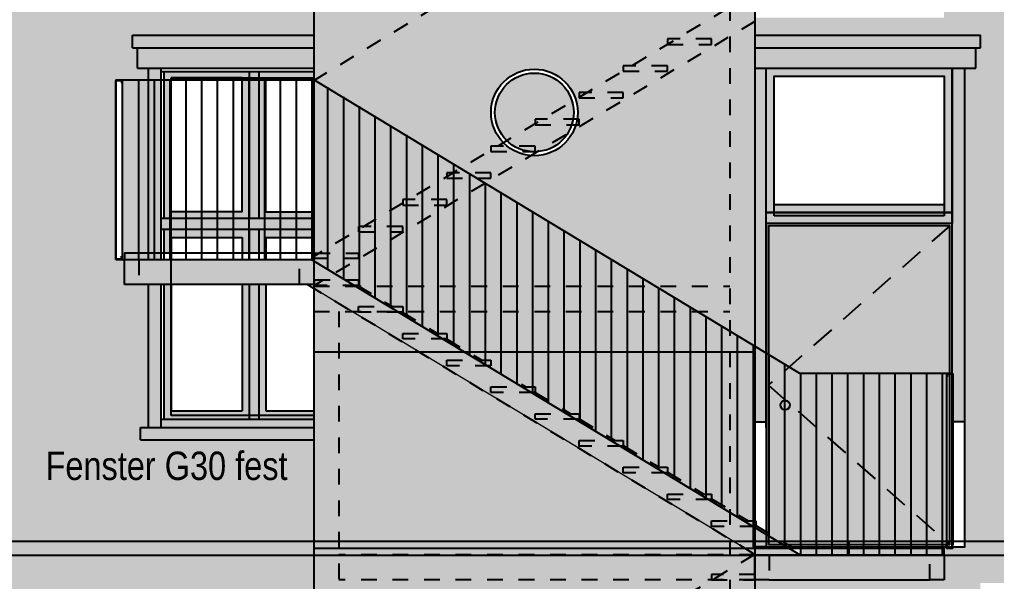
# Model space of a CAD drawing. Header units: metres. Extents: x -6 to 116, y 234 to 267.
# Drawn here: x 86.12 to 92.32, y 243.78 to 247.34 of the extents above; entities that cross this region are included whole.
import ezdxf
from ezdxf.enums import TextEntityAlignment as Align

# ---------------------------------------------------------------- set-up
doc = ezdxf.new("R2010")
doc.units = ezdxf.units.M
doc.header["$LTSCALE"] = 0.01
doc.header["$XCLIPFRAME"] = 2
for name, pattern in [('AUSGEZOGEN', [0]), ('G1', [0.18, 0.12, -0.06]), ('STRICHLINIE', [0.75, 0.5, -0.25])]:
    doc.linetypes.add(name, pattern=pattern)
for name, color, linetype in [('A_ANSICHT', 1, 'Continuous'), ('A_ansicht_geländer_1', 2, 'Continuous'), ('A_ansicht_verdeckt', 8, 'STRICHLINIE'), ('A_Fensterrahmen', 1, 'Continuous'), ('A_Gitterrost', 3, 'Continuous'), ('A_Glasbild', 7, 'Continuous'), ('A_Schraff_Fassade_OG', 41, 'Continuous'), ('A_Schraff_Fensterrahmen', 255, 'Continuous'), ('A_Schraff_Gewaende', 23, 'Continuous'), ('A_Schraff_Paneel', 14, 'Continuous'), ('A_schraff_scheibe', 253, 'Continuous'), ('A_Schraff_Sims', 17, 'Continuous'), ('A_Stahl', 5, 'Continuous'), ('A_TEXT', 1, 'Continuous'), ('ANSICHT', 1, 'Continuous'), ('FASSADE', 7, 'AUSGEZOGEN'), ('FASSADE_STRUKTUR', 2, 'AUSGEZOGEN')]:
    doc.layers.add(name, color=color, linetype=linetype)
doc.styles.add('arial-n', font='ARIALN.TTF')
picture_1 = doc.add_image_def('image1.jpg', size_in_pixel=(60, 84))

msp = doc.modelspace()

# ---------------------------------------------------------------- hatches: boundary and pattern name
at = {"layer": 'A_Schraff_Fassade_OG'}
h = msp.add_hatch(color=256, dxfattribs=at)
h.paths.add_polyline_path([(78.0402, 254.2507), (77.9702, 254.2507), (77.9702, 254.3807), (77.9402, 254.3807), (77.9402, 254.4607), (79.4802, 254.4607), (79.4802, 254.3807), (79.4502, 254.3807), (79.4502, 254.2507), (79.3802, 254.2507), (79.3802, 253.6588), (80.2514, 253.6588), (80.2514, 254.5622), (73.462, 254.5622), (73.462, 253.6588), (74.3413, 253.6588), (74.3413, 254.2507), (74.2713, 254.2507), (74.2713, 254.3807), (74.2413, 254.3807), (74.2413, 254.4607), (75.7813, 254.4607), (75.7813, 254.3807), (75.7513, 254.3807), (75.7513, 254.2507), (75.6813, 254.2507), (75.6813, 253.6588), (76.2212, 253.6588), (76.2212, 254.2507), (76.1512, 254.2507), (76.1512, 254.3807), (76.1212, 254.3807), (76.1212, 254.4607), (77.6612, 254.4607), (77.6612, 254.3807), (77.6312, 254.3807), (77.6312, 254.2507), (77.5612, 254.2507), (77.5612, 253.6588), (78.0402, 253.6588)])
h.paths.add_polyline_path([(80.2514, 253.6588), (79.3802, 253.6588), (79.3802, 251.9707), (79.4302, 251.9707), (79.4302, 251.8907), (77.9902, 251.8907), (77.9902, 251.9707), (78.0402, 251.9707), (78.0402, 253.6588), (77.5612, 253.6588), (77.5612, 251.9707), (77.6112, 251.9707), (77.6112, 251.8907), (76.1712, 251.8907), (76.1712, 251.9707), (76.2212, 251.9707), (76.2212, 253.6588), (75.6813, 253.6588), (75.6813, 251.9707), (75.7313, 251.9707), (75.7313, 251.8907), (74.2913, 251.8907), (74.2913, 251.9707), (74.3413, 251.9707), (74.3413, 253.6588), (73.462, 253.6588), (73.462, 249.706), (74.3413, 249.706), (74.3413, 250.6647), (74.2713, 250.6647), (74.2713, 250.7947), (74.2413, 250.7947), (74.2413, 250.8747), (75.7813, 250.8747), (75.7813, 250.7947), (75.7513, 250.7947), (75.7513, 250.6647), (75.6813, 250.6647), (75.6813, 249.706), (76.2212, 249.706), (76.2212, 250.6647), (76.1512, 250.6647), (76.1512, 250.7947), (76.1212, 250.7947), (76.1212, 250.8747), (77.6612, 250.8747), (77.6612, 250.7947), (77.6312, 250.7947), (77.6312, 250.6647), (77.5612, 250.6647), (77.5612, 249.706), (78.0402, 249.706), (78.0402, 250.6647), (77.9702, 250.6647), (77.9702, 250.7947), (77.9402, 250.7947), (77.9402, 250.8747), (79.4802, 250.8747), (79.4802, 250.7947), (79.4502, 250.7947), (79.4502, 250.6647), (79.3802, 250.6647), (79.3802, 249.706), (80.2514, 249.706)])
h.paths.add_polyline_path([(80.2514, 249.706), (79.3802, 249.706), (79.3802, 248.3847), (79.4302, 248.3847), (79.4302, 248.3047), (77.9902, 248.3047), (77.9902, 248.3847), (78.0402, 248.3847), (78.0402, 249.706), (77.5612, 249.706), (77.5612, 248.3847), (77.6112, 248.3847), (77.6112, 248.3047), (76.1712, 248.3047), (76.1712, 248.3847), (76.2212, 248.3847), (76.2212, 249.706), (75.6813, 249.706), (75.6813, 248.3847), (75.7313, 248.3847), (75.7313, 248.3047), (74.2913, 248.3047), (74.2913, 248.3847), (74.3413, 248.3847), (74.3413, 249.706), (73.462, 249.706), (73.462, 245.7246), (74.3413, 245.7246), (74.3413, 247.0348), (74.2713, 247.0348), (74.2713, 247.1648), (74.2413, 247.1648), (74.2413, 247.2448), (75.7813, 247.2448), (75.7813, 247.1648), (75.7513, 247.1648), (75.7513, 247.0348), (75.6813, 247.0348), (75.6813, 245.7246), (76.2212, 245.7246), (76.2212, 247.0348), (76.1512, 247.0348), (76.1512, 247.1648), (76.1212, 247.1648), (76.1212, 247.2448), (77.6612, 247.2448), (77.6612, 247.1648), (77.6312, 247.1648), (77.6312, 247.0348), (77.5612, 247.0348), (77.5612, 245.7246), (78.0402, 245.7246), (78.0402, 247.0348), (77.9702, 247.0348), (77.9702, 247.1648), (77.9402, 247.1648), (77.9402, 247.2448), (79.4802, 247.2448), (79.4802, 247.1648), (79.4502, 247.1648), (79.4502, 247.0348), (79.3802, 247.0348), (79.3802, 245.7246), (80.2514, 245.7246)])
h.paths.add_polyline_path([(80.2514, 245.7246), (79.3802, 245.7246), (79.3802, 244.7548), (79.4302, 244.7548), (79.4302, 244.6748), (77.9902, 244.6748), (77.9902, 244.7548), (78.0402, 244.7548), (78.0402, 245.7246), (77.5612, 245.7246), (77.5612, 244.7548), (77.6112, 244.7548), (77.6112, 244.6748), (76.1712, 244.6748), (76.1712, 244.7548), (76.2212, 244.7548), (76.2212, 245.7246), (75.6813, 245.7246), (75.6813, 244.7548), (75.7313, 244.7548), (75.7313, 244.6748), (74.2913, 244.6748), (74.2913, 244.7548), (74.3413, 244.7548), (74.3413, 245.7246), (73.462, 245.7246), (73.462, 244.0317), (80.2514, 244.0317)])
h.paths.add_polyline_path([(73.462, 245.7246), (72.5025, 245.7246), (72.5025, 244.0317), (73.462, 244.0317)])
h.paths.add_polyline_path([(73.462, 249.706), (72.5025, 249.706), (72.5025, 245.7246), (73.462, 245.7246)])
h.paths.add_polyline_path([(73.462, 253.6588), (72.5025, 253.6588), (72.5025, 249.706), (73.462, 249.706)])
h.paths.add_polyline_path([(73.462, 254.5622), (72.5025, 254.5622), (72.5025, 253.6588), (73.462, 253.6588)])
h.paths.add_polyline_path([(81.1986, 254.5622), (80.2514, 254.5622), (80.2514, 253.6588), (81.1986, 253.6588)])
h.paths.add_polyline_path([(81.1986, 253.6588), (80.2514, 253.6588), (80.2514, 249.706), (81.1986, 249.706)])
h.paths.add_polyline_path([(81.1986, 249.706), (80.2514, 249.706), (80.2514, 245.7246), (81.1986, 245.7246)])
h.paths.add_polyline_path([(81.1986, 245.7246), (80.2514, 245.7246), (80.2514, 244.0317), (81.1986, 244.0317)])
h.paths.add_polyline_path([(83.1909, 245.7246), (81.1986, 245.7246), (81.1986, 244.0317), (87.9897, 244.0317), (87.9897, 244.6748), (86.8907, 244.6748), (86.8907, 244.7548), (86.9407, 244.7548), (86.9407, 245.6612), (86.8797, 245.6612), (86.7897, 245.6612), (86.7897, 245.7246), (84.5309, 245.7246), (84.5309, 244.7548), (84.5809, 244.7548), (84.5809, 244.6748), (83.1409, 244.6748), (83.1409, 244.7548), (83.1909, 244.7548)])
h.paths.add_polyline_path([(87.9897, 247.5562), (87.9897, 248.3047), (86.8907, 248.3047), (86.8907, 248.3847), (86.9407, 248.3847), (86.9407, 249.2312), (86.8797, 249.2312), (86.7897, 249.2312), (86.7897, 249.3912), (86.7747, 249.3912), (86.7347, 249.3912), (86.7347, 249.706), (84.5309, 249.706), (84.5309, 248.3847), (84.5809, 248.3847), (84.5809, 248.3047), (83.1409, 248.3047), (83.1409, 248.3847), (83.1909, 248.3847), (83.1909, 249.706), (81.1986, 249.706), (81.1986, 245.7246), (83.1909, 245.7246), (83.1909, 247.0348), (83.1209, 247.0348), (83.1209, 247.1648), (83.0909, 247.1648), (83.0909, 247.2448), (84.6309, 247.2448), (84.6309, 247.1648), (84.6009, 247.1648), (84.6009, 247.0348), (84.5309, 247.0348), (84.5309, 245.7246), (86.7897, 245.7246), (86.7897, 245.8212), (86.7747, 245.8212), (86.7347, 245.8212), (86.7347, 246.9572), (86.7347, 246.9612), (86.7747, 246.9612), (86.9407, 246.9612), (86.9407, 247.0348), (86.8707, 247.0348), (86.8707, 247.1648), (86.8407, 247.1648), (86.8407, 247.2448), (87.9897, 247.2448)])
h.paths.add_polyline_path([(87.9897, 251.8907), (86.8907, 251.8907), (86.8907, 251.9707), (86.9407, 251.9707), (86.9407, 253.6588), (84.5309, 253.6588), (84.5309, 251.9707), (84.5809, 251.9707), (84.5809, 251.8907), (83.1409, 251.8907), (83.1409, 251.9707), (83.1909, 251.9707), (83.1909, 253.6588), (81.1986, 253.6588), (81.1986, 249.706), (83.1909, 249.706), (83.1909, 250.6647), (83.1209, 250.6647), (83.1209, 250.7947), (83.0909, 250.7947), (83.0909, 250.8747), (84.6309, 250.8747), (84.6309, 250.7947), (84.6009, 250.7947), (84.6009, 250.6647), (84.5309, 250.6647), (84.5309, 249.706), (86.7347, 249.706), (86.7347, 250.5272), (86.7347, 250.5312), (86.7747, 250.5312), (86.9407, 250.5312), (86.9407, 250.6647), (86.8707, 250.6647), (86.8707, 250.7947), (86.8407, 250.7947), (86.8407, 250.8747), (87.9897, 250.8747), (87.9897, 251.2962)])
h.paths.add_polyline_path([(83.1909, 254.2507), (83.1209, 254.2507), (83.1209, 254.3807), (83.0909, 254.3807), (83.0909, 254.4607), (84.6309, 254.4607), (84.6309, 254.3807), (84.6009, 254.3807), (84.6009, 254.2507), (84.5309, 254.2507), (84.5309, 253.6588), (86.9407, 253.6588), (86.9407, 254.2507), (86.8707, 254.2507), (86.8707, 254.3807), (86.8407, 254.3807), (86.8407, 254.4607), (88.3807, 254.4607), (88.3807, 254.3807), (88.3507, 254.3807), (88.3507, 254.2507), (88.2807, 254.2507), (88.2807, 253.6588), (89.5241, 253.6588), (89.5241, 254.5622), (81.1986, 254.5622), (81.1986, 253.6588), (83.1909, 253.6588)])
h.paths.add_polyline_path([(89.5241, 253.6588), (88.2807, 253.6588), (88.2807, 252.3962), (89.5241, 252.3962)])
h = msp.add_hatch(color=256, dxfattribs=at)
h.paths.add_polyline_path([(101.1935, 253.6458), (95.8845, 253.6458), (95.8845, 251.9707), (95.9345, 251.9707), (95.9345, 251.8907), (94.4945, 251.8907), (94.4945, 251.9707), (94.5445, 251.9707), (94.5445, 253.6458), (92.1204, 253.6458), (92.1204, 251.9707), (92.1204, 251.1762), (92.0404, 251.1762), (91.9899, 251.1762), (91.9899, 251.0962), (91.8999, 251.0962), (90.8797, 251.0962), (90.7897, 251.0962), (90.7897, 250.8747), (92.2204, 250.8747), (92.2204, 250.7947), (92.1904, 250.7947), (92.1904, 250.6647), (92.1204, 250.6647), (92.1204, 249.2319), (94.5445, 249.2319), (94.5445, 250.6647), (94.4745, 250.6647), (94.4745, 250.7947), (94.4445, 250.7947), (94.4445, 250.8747), (95.9845, 250.8747), (95.9845, 250.7947), (95.9545, 250.7947), (95.9545, 250.6647), (95.8845, 250.6647), (95.8845, 249.2319), (101.1935, 249.2319)])
h.paths.add_polyline_path([(94.5445, 247.0347), (94.4745, 247.0347), (94.4745, 247.1647), (94.4445, 247.1647), (94.4445, 247.2447), (95.9845, 247.2447), (95.9845, 247.1647), (95.9545, 247.1647), (95.9545, 247.0347), (95.8845, 247.0347), (95.8845, 245.7799), (101.1935, 245.7799), (101.1935, 249.2319), (95.8845, 249.2319), (95.8845, 248.3847), (95.9345, 248.3847), (95.9345, 248.3047), (94.4945, 248.3047), (94.4945, 248.3847), (94.5445, 248.3847), (94.5445, 249.2319), (92.1204, 249.2319), (92.1204, 248.3507), (92.1204, 247.5562), (92.0449, 247.5562), (92.0449, 247.5162), (92.0049, 247.5162), (91.9899, 247.5162), (91.9899, 247.3562), (91.8999, 247.3562), (90.8797, 247.3562), (90.7897, 247.3562), (90.7897, 247.2448), (92.2204, 247.2448), (92.2204, 247.1648), (92.1904, 247.1648), (92.1904, 247.0348), (92.1204, 247.0348), (92.1204, 245.7799), (94.5445, 245.7799)])
h.paths.add_polyline_path([(94.5445, 245.7799), (92.1204, 245.7799), (92.1204, 244.7548), (92.1204, 244.0317), (101.1935, 244.0317), (101.1935, 245.7799), (95.8845, 245.7799), (95.8845, 244.7547), (95.9345, 244.7547), (95.9345, 244.6747), (94.4945, 244.6747), (94.4945, 244.7547), (94.5445, 244.7547)])
h = msp.add_hatch(color=256, dxfattribs=at)
h.dxf.hatch_style = 1
h.paths.add_polyline_path([(86.8777, 246.9612), (86.7747, 246.9612), (86.7747, 246.9412), (86.7747, 245.8412), (86.7747, 245.8252), (86.7747, 245.8212), (86.7897, 245.8212), (86.7897, 245.8612), (86.8777, 245.8612)])
h.paths.add_polyline_path([(86.9407, 246.9612), (86.8777, 246.9612), (86.8777, 245.8612), (86.9407, 245.8612)])
h.paths.add_polyline_path([(86.8777, 245.8612), (86.7897, 245.8612), (86.7897, 245.8212), (86.8777, 245.8212)])
h.paths.add_polyline_path([(86.9407, 245.8612), (86.8777, 245.8612), (86.8777, 245.8212), (86.9407, 245.8212)])
at = {"layer": 'A_Schraff_Fensterrahmen'}
h = msp.add_hatch(color=256, dxfattribs=at)
h.paths.add_polyline_path([(92.0404, 247.0348), (90.8604, 247.0348), (90.8604, 246.1187), (92.0404, 246.1187)])
h.paths.add_polyline_path([(91.9904, 246.9848), (91.9904, 246.1687), (90.9104, 246.1687), (90.9104, 246.9848)], flags=16)
h.paths.add_polyline_path([(92.0404, 246.1187), (90.8604, 246.1187), (90.8604, 246.0486), (92.0404, 246.0486)])
h = msp.add_hatch(color=256, dxfattribs=at)
h.paths.add_polyline_path([(87.6407, 245.6612), (87.5807, 245.6612), (87.5807, 244.8074), (87.6407, 244.8074)])
h.paths.add_polyline_path([(87.0207, 244.8074), (87.0207, 244.7548), (87.9897, 244.7548), (87.9897, 244.8074)])
h.paths.add_polyline_path([(87.5357, 246.9738), (87.5357, 246.9612), (87.5807, 246.9612), (87.5807, 247.0148), (87.0407, 247.0148), (87.0407, 246.9612), (87.0857, 246.9612), (87.0857, 246.9738)])
h.paths.add_polyline_path([(87.6407, 247.0148), (87.6407, 246.9612), (87.6857, 246.9612), (87.6857, 246.9738), (87.9897, 246.9738), (87.9897, 247.0148)])
h.paths.add_polyline_path([(87.5807, 246.9612), (87.6407, 246.9612), (87.6407, 247.0148), (87.5807, 247.0148)])
h = msp.add_hatch(color=256, dxfattribs=at)
h.paths.add_polyline_path([(87.0777, 246.0127), (87.0407, 246.0127), (87.0407, 245.8612), (87.0777, 245.8612)])
h.paths.add_polyline_path([(87.0857, 245.9601), (87.1777, 245.9601), (87.1777, 246.0127), (87.0777, 246.0127), (87.0777, 245.8612), (87.0857, 245.8612)])
h.paths.add_polyline_path([(87.2777, 246.0127), (87.1777, 246.0127), (87.1777, 245.9601), (87.2777, 245.9601)])
h.paths.add_polyline_path([(87.3777, 246.0127), (87.2777, 246.0127), (87.2777, 245.9601), (87.3777, 245.9601)])
h.paths.add_polyline_path([(87.4777, 246.0127), (87.3777, 246.0127), (87.3777, 245.9601), (87.4777, 245.9601)])
h.paths.add_polyline_path([(87.5777, 246.0127), (87.4777, 246.0127), (87.4777, 245.9601), (87.5357, 245.9601), (87.5357, 245.8612), (87.5777, 245.8612)])
h.paths.add_polyline_path([(87.5807, 246.0127), (87.5777, 246.0127), (87.5777, 245.8612), (87.5807, 245.8612)])
h.paths.add_polyline_path([(87.6407, 246.0127), (87.5807, 246.0127), (87.5807, 245.8612), (87.6407, 245.8612)])
h.paths.add_polyline_path([(87.6777, 246.0127), (87.6407, 246.0127), (87.6407, 245.8612), (87.6777, 245.8612)])
h.paths.add_polyline_path([(87.6857, 245.9601), (87.7777, 245.9601), (87.7777, 246.0127), (87.6777, 246.0127), (87.6777, 245.8612), (87.6857, 245.8612)])
h.paths.add_polyline_path([(87.8777, 246.0127), (87.7777, 246.0127), (87.7777, 245.9601), (87.8777, 245.9601)])
h.paths.add_polyline_path([(87.9777, 246.0127), (87.8777, 246.0127), (87.8777, 245.9601), (87.9777, 245.9601)])
h.paths.add_polyline_path([(87.9777, 246.0828), (87.8777, 246.0828), (87.8777, 246.0127), (87.9777, 246.0127)])
h.paths.add_polyline_path([(87.8777, 246.0828), (87.7777, 246.0828), (87.7777, 246.0127), (87.8777, 246.0127)])
h.paths.add_polyline_path([(87.7777, 246.0828), (87.6777, 246.0828), (87.6777, 246.0127), (87.7777, 246.0127)])
h.paths.add_polyline_path([(87.6777, 246.0828), (87.5777, 246.0828), (87.5777, 246.0127), (87.6777, 246.0127)])
h.paths.add_polyline_path([(87.5777, 246.0828), (87.4777, 246.0828), (87.4777, 246.0127), (87.5777, 246.0127)])
h.paths.add_polyline_path([(87.4777, 246.0828), (87.3777, 246.0828), (87.3777, 246.0127), (87.4777, 246.0127)])
h.paths.add_polyline_path([(87.3777, 246.0828), (87.2777, 246.0828), (87.2777, 246.0127), (87.3777, 246.0127)])
h.paths.add_polyline_path([(87.2777, 246.0828), (87.1777, 246.0828), (87.1777, 246.0127), (87.2777, 246.0127)])
h.paths.add_polyline_path([(87.1777, 246.0828), (87.0777, 246.0828), (87.0777, 246.0127), (87.1777, 246.0127)])
h.paths.add_polyline_path([(87.0777, 246.0828), (87.0207, 246.0828), (87.0207, 246.0127), (87.0777, 246.0127)])
h.paths.add_polyline_path([(87.0777, 246.9612), (87.0407, 246.9612), (87.0407, 246.0828), (87.0777, 246.0828)])
h.paths.add_polyline_path([(87.1777, 246.1238), (87.0857, 246.1238), (87.0857, 246.9612), (87.0777, 246.9612), (87.0777, 246.0828), (87.1777, 246.0828)])
h.paths.add_polyline_path([(87.2777, 246.1238), (87.1777, 246.1238), (87.1777, 246.0828), (87.2777, 246.0828)])
h.paths.add_polyline_path([(87.3777, 246.1238), (87.2777, 246.1238), (87.2777, 246.0828), (87.3777, 246.0828)])
h.paths.add_polyline_path([(87.4777, 246.1238), (87.3777, 246.1238), (87.3777, 246.0828), (87.4777, 246.0828)])
h.paths.add_polyline_path([(87.5777, 246.9612), (87.5357, 246.9612), (87.5357, 246.1238), (87.4777, 246.1238), (87.4777, 246.0828), (87.5777, 246.0828)])
h.paths.add_polyline_path([(87.5807, 246.9612), (87.5777, 246.9612), (87.5777, 246.0828), (87.5807, 246.0828)])
h.paths.add_polyline_path([(87.6407, 246.9612), (87.5807, 246.9612), (87.5807, 246.0828), (87.6407, 246.0828)])
h.paths.add_polyline_path([(87.6777, 246.9612), (87.6407, 246.9612), (87.6407, 246.0828), (87.6777, 246.0828)])
h.paths.add_polyline_path([(87.7777, 246.1238), (87.6857, 246.1238), (87.6857, 246.9612), (87.6777, 246.9612), (87.6777, 246.0828), (87.7777, 246.0828)])
h.paths.add_polyline_path([(87.8777, 246.1238), (87.7777, 246.1238), (87.7777, 246.0828), (87.8777, 246.0828)])
h.paths.add_polyline_path([(87.9777, 246.1238), (87.8777, 246.1238), (87.8777, 246.0828), (87.9777, 246.0828)])
h = msp.add_hatch(color=256, dxfattribs=at)
h.paths.add_polyline_path([(87.0407, 244.8074), (87.5807, 244.8074), (87.5807, 245.6612), (87.5357, 245.6612), (87.5357, 244.8601), (87.0857, 244.8601), (87.0857, 245.6612), (87.0407, 245.6612)])
h.paths.add_polyline_path([(87.9897, 244.8074), (87.9897, 244.8601), (87.6857, 244.8601), (87.6857, 245.6612), (87.6407, 245.6612), (87.6407, 244.8074)])
at = {"layer": 'A_Schraff_Gewaende'}
h = msp.add_hatch(color=256, dxfattribs=at)
h.dxf.hatch_style = 1
h.paths.add_polyline_path([(87.9897, 247.2448), (86.8407, 247.2448), (86.8407, 247.1648), (87.9897, 247.1648)])
h.paths.add_polyline_path([(87.9897, 247.1648), (86.8707, 247.1648), (86.8707, 247.0348), (87.9897, 247.0348)])
h.paths.add_polyline_path([(87.0207, 247.0348), (86.9407, 247.0348), (86.9407, 246.9612), (87.0207, 246.9612)])
h.paths.add_polyline_path([(86.9777, 246.9612), (86.9407, 246.9612), (86.9407, 245.8612), (86.9777, 245.8612)])
h.paths.add_polyline_path([(87.0207, 246.9612), (86.9777, 246.9612), (86.9777, 245.8612), (87.0207, 245.8612)])
h.paths.add_polyline_path([(86.9777, 245.8612), (86.9407, 245.8612), (86.9407, 245.8212), (86.9777, 245.8212)])
h.paths.add_polyline_path([(87.0207, 245.8612), (86.9777, 245.8612), (86.9777, 245.8212), (87.0207, 245.8212)])
h.paths.add_polyline_path([(87.0207, 245.6612), (86.9407, 245.6612), (86.9407, 244.7548), (87.0207, 244.7548)])
h.paths.add_polyline_path([(87.9897, 244.7548), (86.8907, 244.7548), (86.8907, 244.6748), (87.9897, 244.6748)])
h.paths.add_polyline_path([(92.2204, 247.2448), (90.7897, 247.2448), (90.7897, 247.1648), (92.2204, 247.1648)])
h.paths.add_polyline_path([(92.1904, 247.1648), (90.7897, 247.1648), (90.7897, 247.0348), (92.1904, 247.0348)])
h.paths.add_polyline_path([(92.1204, 247.0348), (92.0404, 247.0348), (92.0404, 246.1187), (92.0404, 246.0486), (92.0404, 245.0962), (92.0449, 245.0962), (92.0449, 245.0922), (92.0449, 244.7907), (92.1204, 244.7907)])
h.paths.add_polyline_path([(90.8604, 246.0486), (90.8604, 246.1187), (90.8604, 247.0348), (90.7897, 247.0348), (90.7897, 245.2684), (90.8604, 245.2257)])
h.paths.add_polyline_path([(90.8604, 245.2257), (90.7897, 245.2684), (90.7897, 245.2328), (90.7897, 244.7907), (90.8604, 244.7907)])
h = msp.add_hatch(color=256, dxfattribs=at)
h.dxf.hatch_style = 1
h.paths.add_polyline_path([(86.8707, 247.1648), (86.8707, 247.0348), (87.9897, 247.0348), (87.9897, 247.1648)])
at = {"layer": 'A_Schraff_Paneel'}
h = msp.add_hatch(color=256, dxfattribs=at)
h.paths.add_polyline_path([(72.5025, 243.9441), (72.5025, 240.5227), (72.4676, 240.5227), (72.4676, 240.4582), (86.7347, 240.4582), (86.7347, 243.0462), (86.9506, 243.0462), (86.9506, 243.4325), (87.9897, 243.4325), (87.9897, 243.9441)])
h.paths.add_polyline_path([(78.0402, 243.4325), (78.0402, 241.0725), (77.9902, 241.0725), (77.9902, 240.9925), (79.4302, 240.9925), (79.4302, 241.0725), (79.3802, 241.0725), (79.3802, 243.4325)], flags=16)
h.paths.add_polyline_path([(76.2212, 243.4325), (76.2212, 241.0725), (76.1712, 241.0725), (76.1712, 240.9925), (77.6112, 240.9925), (77.6112, 241.0725), (77.5612, 241.0725), (77.5612, 243.4325)], flags=16)
h.paths.add_polyline_path([(83.1909, 243.4325), (83.1909, 241.0725), (83.1409, 241.0725), (83.1409, 240.9925), (84.5809, 240.9925), (84.5809, 241.0725), (84.5309, 241.0725), (84.5309, 243.4325)], flags=16)
h.paths.add_polyline_path([(74.3413, 243.4325), (74.3413, 241.0725), (74.2913, 241.0725), (74.2913, 240.9925), (75.7313, 240.9925), (75.7313, 241.0725), (75.6813, 241.0725), (75.6813, 243.4325)], flags=16)
msp.add_hatch(color=256, dxfattribs=at).paths.add_polyline_path([(91.9899, 243.9441), (91.9899, 243.7862), (90.7897, 243.7862), (90.7904, 243.4325), (92.1304, 243.4325), (92.1304, 240.4582), (92.2642, 240.4582), (92.2642, 243.7061), (92.2466, 243.7041), (92.2195, 243.6666), (92.2195, 243.7666), (92.4806, 243.7666), (92.4806, 243.7113), (92.4592, 243.7114), (92.4592, 243.6561), (99.8551, 243.6562), (99.8551, 243.7558), (100.2151, 243.7558), (100.2151, 243.6113), (100.4766, 243.5862), (100.6836, 243.5862), (100.6836, 243.5362), (100.6636, 243.5362), (100.6636, 243.2462), (100.6886, 243.2462), (100.6886, 240.2462), (102.4435, 240.2462), (102.4435, 243.9441)])
at = {"layer": 'A_schraff_scheibe'}
h = msp.add_hatch(dxfattribs=at)
h.set_pattern_fill('DOTS', color=253, scale=0.02, style=0)
h.paths.add_polyline_path([(90.7897, 252.3962), (87.9897, 252.3962), (87.9897, 251.2962), (90.7897, 251.2962)])
h.paths.add_polyline_path([(90.7897, 251.2962), (87.9897, 251.2962), (87.9897, 250.5318), (90.7897, 248.8384)])
h.paths.add_polyline_path([(89.6647, 250.3245, -1), (89.1147, 250.3245, -1)], flags=16)
h.paths.add_polyline_path([(87.9907, 250.5312), (87.9897, 250.5312), (87.9897, 249.3812), (88.946, 248.8028), (90.7897, 248.8028), (90.7897, 248.8384)])
h.paths.add_polyline_path([(87.9897, 249.2075), (87.9897, 248.8028), (88.6605, 248.8028)])
h.paths.add_polyline_path([(90.7897, 248.8028), (88.946, 248.8028), (90.7897, 247.6878)])
h.paths.add_polyline_path([(88.6605, 248.8028), (87.9897, 248.8028), (87.9897, 247.5562), (90.7273, 247.5562)])
h.paths.add_polyline_path([(90.7897, 247.5185), (90.7273, 247.5562), (87.9897, 247.5562), (87.9897, 246.9618), (90.7897, 245.2684)])
h.paths.add_polyline_path([(89.6647, 246.7545, -1), (89.1147, 246.7545, -1)], flags=16)
h.paths.add_polyline_path([(87.9907, 246.9612), (87.9897, 246.9612), (87.9897, 245.8112), (88.946, 245.2328), (90.7897, 245.2328), (90.7897, 245.2684)])
h.paths.add_polyline_path([(87.9897, 245.6375), (87.9897, 245.2328), (88.6605, 245.2328)])
h.paths.add_polyline_path([(88.6605, 245.2328), (87.9897, 245.2328), (87.9897, 243.9862), (90.7273, 243.9862)])
h.paths.add_polyline_path([(90.7897, 245.2328), (88.946, 245.2328), (90.7897, 244.1178)])
h.paths.add_polyline_path([(90.7897, 243.9485), (90.7273, 243.9862), (87.9897, 243.9862), (87.9897, 243.0462), (89.1165, 243.0462, -0.890774), (89.6629, 243.0462), (90.7897, 243.0462)])
h = msp.add_hatch(color=256, dxfattribs=at)
h.paths.add_polyline_path([(89.1397, 250.3245, 1), (89.6397, 250.3245, 1)])
h.paths.add_polyline_path([(89.6397, 246.7545, 1), (89.1397, 246.7545, 1)])
h.paths.add_polyline_path([(89.6377, 243.0462, 0.880425), (89.1417, 243.0462)])
msp.add_hatch(color=254, dxfattribs=at).paths.add_polyline_path([(90.8754, 244.0112), (92.0254, 244.0112), (92.0254, 246.0336), (90.8754, 246.0336)])
h = msp.add_hatch(color=256, dxfattribs=at)
h.paths.add_polyline_path([(87.9897, 245.8112), (87.9731, 245.8212), (86.7897, 245.8212), (86.7897, 245.6612), (86.8797, 245.6612), (87.8997, 245.6612), (87.9897, 245.6612)])
h.paths.add_polyline_path([(87.9897, 245.8112), (87.9897, 245.6612), (87.9897, 245.6375), (88.6605, 245.2328), (88.946, 245.2328)])
h.paths.add_polyline_path([(88.946, 245.2328), (88.6605, 245.2328), (90.7107, 243.9962), (90.7897, 243.9962), (90.7897, 244.1178)])
h.paths.add_polyline_path([(90.7897, 244.1178), (90.7897, 243.9962), (90.9909, 243.9962)])
h.paths.add_polyline_path([(90.9909, 243.9962), (90.7897, 243.9962), (90.7897, 243.7862), (90.8797, 243.7862), (91.8999, 243.7862), (91.9899, 243.7862), (91.9899, 243.9462), (91.9777, 243.9462), (91.9777, 243.9962), (91.0777, 243.9962), (91.0777, 243.9437)])
h.paths.add_polyline_path([(90.7897, 243.9862), (90.7273, 243.9862), (90.7897, 243.9485)])
h.paths.add_polyline_path([(91.9899, 243.9462), (90.7897, 243.9462), (90.7897, 243.7862), (90.8797, 243.7862), (91.8999, 243.7862), (91.9899, 243.7862)], flags=16)
h = msp.add_hatch(color=256, dxfattribs=at)
h.paths.add_polyline_path([(90.9909, 243.9962), (90.7897, 243.9962), (90.7897, 243.9862), (91.0074, 243.9862)])
h.paths.add_polyline_path([(90.7897, 243.9962), (90.7107, 243.9962), (90.7273, 243.9862), (90.7897, 243.9862)])
h.paths.add_polyline_path([(90.7897, 243.9862), (90.7273, 243.9862), (90.7897, 243.9485)])
h.paths.add_polyline_path([(91.0074, 243.9862), (90.7897, 243.9862), (90.7897, 243.9462), (91.0735, 243.9462)])
h.paths.add_polyline_path([(91.9899, 243.9462), (90.7897, 243.9462), (90.7897, 243.7862), (90.8797, 243.7862), (91.8999, 243.7862), (91.9899, 243.7862)])
at = {"layer": 'A_Schraff_Sims'}
h = msp.add_hatch(color=256, dxfattribs=at)
h.paths.add_polyline_path([(81.2587, 243.9441), (81.2587, 244.0317), (80.3114, 244.0317), (80.3114, 243.9441)])
h.paths.add_polyline_path([(81.2587, 244.0317), (81.2587, 243.9441), (87.9897, 243.9441), (87.9897, 243.9862), (87.9897, 244.0317)])
h = msp.add_hatch(color=256, dxfattribs=at)
h.paths.add_polyline_path([(102.4435, 244.0317), (92.1204, 244.0317), (92.1204, 243.9962), (92.0449, 243.9962), (92.0449, 243.9862), (92.0049, 243.9862), (92.0049, 243.9962), (91.9777, 243.9962), (91.9777, 243.9862), (91.9899, 243.9862), (91.9899, 243.9441), (102.4435, 243.9441)])
h.paths.add_polyline_path([(102.6425, 244.0317), (102.4435, 244.0317), (102.4435, 243.9441), (102.6425, 243.9441)])

# ---------------------------------------------------------------- linework, layer by layer
at = {"layer": 'A_ANSICHT', "color": 1}
msp.add_line((87.8997, 245.6612), (86.8797, 245.6612), dxfattribs=at)
at = {"layer": 'A_ANSICHT', "color": 1, "linetype": 'G1', "ltscale": 0.5}
msp.add_line((87.9504, 245.6612), (90.7897, 243.9485), dxfattribs=at)
at = {"layer": 'A_ANSICHT'}
msp.add_circle((89.3897, 246.7545), 0.275, dxfattribs=at)
at = {"layer": 'A_ANSICHT', "color": 2}
msp.add_circle((89.3897, 246.7545), 0.25, dxfattribs=at)
at = {"layer": 'A_ansicht_geländer_1'}
for p, q in [((86.7347, 246.9612), (86.7347, 245.8252)), ((86.7747, 246.9572), (86.7747, 245.8252)), ((86.8777, 246.9612), (86.8777, 245.8212)), ((86.9777, 246.9612), (86.9777, 245.8212)), ((87.0777, 246.9612), (87.0777, 245.8212)), ((87.1777, 246.9612), (87.1777, 245.8212)), ((87.2777, 246.9612), (87.2777, 245.8212)), ((87.3777, 246.9612), (87.3777, 245.8212)), ((87.4777, 246.9612), (87.4777, 245.8212)), ((87.5777, 246.9612), (87.5777, 245.8212)), ((87.6777, 246.9612), (87.6777, 245.8212)), ((87.7777, 246.9612), (87.7777, 245.8212)), ((87.8777, 246.9612), (87.8777, 245.8212)), ((87.9777, 246.9572), (87.9777, 245.8184)), ((88.0777, 246.9152), (88.0777, 245.7579)), ((88.1777, 246.8545), (88.1777, 245.6975)), ((88.2777, 246.7938), (88.2777, 245.637)), ((88.3777, 246.7331), (88.3777, 245.5765)), ((88.4777, 246.6724), (88.4777, 245.516)), ((88.5777, 246.6117), (88.5777, 245.4556)), ((88.6777, 246.551), (88.6777, 245.3951)), ((88.7777, 246.4903), (88.7777, 245.3346)), ((88.8777, 246.4296), (88.8777, 245.2741)), ((88.9777, 246.3689), (88.9777, 245.2137)), ((89.0777, 246.3082), (89.0777, 245.1532)), ((89.1777, 246.2475), (89.1777, 245.0927)), ((89.2777, 246.1868), (89.2777, 245.0322)), ((89.3777, 246.1261), (89.3777, 244.9718)), ((89.4777, 246.0654), (89.4777, 244.9113)), ((89.5777, 246.0047), (89.5777, 244.8508)), ((89.6777, 245.944), (89.6777, 244.7903)), ((89.7777, 245.8833), (89.7777, 244.7299)), ((89.8777, 245.8226), (89.8777, 244.6694)), ((89.9777, 245.7619), (89.9777, 244.6089)), ((90.0777, 245.7012), (90.0777, 244.5484)), ((90.1777, 245.6406), (90.1777, 244.488)), ((90.2777, 245.5799), (90.2777, 244.4275)), ((90.3777, 245.5192), (90.3777, 244.367)), ((90.4777, 245.4585), (90.4777, 244.3065)), ((90.5777, 245.3978), (90.5777, 244.2461)), ((90.6777, 245.3371), (90.6777, 244.1856)), ((90.7777, 245.2764), (90.7777, 244.1251)), ((90.8777, 245.2152), (90.8777, 244.0646)), ((90.9777, 245.1548), (90.9777, 244.0041)), ((91.0777, 245.0962), (91.0777, 243.9462)), ((91.1777, 245.0962), (91.1777, 243.9462)), ((91.2777, 245.0962), (91.2777, 243.9462)), ((91.3777, 245.0962), (91.3777, 243.9462)), ((91.4777, 245.0962), (91.4777, 243.9462)), ((91.5777, 245.0962), (91.5777, 243.9462)), ((91.6777, 245.0962), (91.6777, 243.9462)), ((91.7777, 245.0962), (91.7777, 243.9462)), ((91.8777, 245.0962), (91.8777, 243.9462)), ((91.9777, 245.0962), (91.9777, 243.9462))]:
    msp.add_line(p, q, dxfattribs=at)
at = {"layer": 'A_ansicht_verdeckt', "color": 1, "linetype": 'STRICHLINIE', "ltscale": 10}
for p, q in [((90.6297, 252.2362), (90.6297, 243.9462)), ((90.8062, 248.6662), (87.9986, 246.9612)), ((90.7849, 247.5162), (87.9897, 245.8401)), ((90.7897, 247.3325), (87.9897, 245.6535)), ((86.8797, 245.8212), (86.8797, 245.6612)), ((87.8997, 245.6612), (87.8997, 245.8212)), ((87.9897, 245.6512), (90.6297, 245.6512)), ((88.2685, 245.6562), (88.4923, 245.5212)), ((87.9897, 245.4912), (90.6297, 245.4912)), ((88.1497, 245.4912), (88.1497, 238.8912)), ((88.5503, 245.4862), (88.7741, 245.3512)), ((88.8322, 245.3162), (89.056, 245.1812)), ((89.3073, 245.0295), (89.3378, 245.0112)), ((89.3941, 244.9772), (89.6196, 244.8412)), ((89.6741, 244.8083), (89.9015, 244.6712)), ((89.9541, 244.6394), (90.1833, 244.5012)), ((90.2341, 244.4705), (90.4651, 244.3312)), ((90.5141, 244.3016), (90.747, 244.1612)), ((90.7941, 244.1327), (91.0371, 243.9862)), ((90.7849, 243.9462), (87.6746, 242.0812)), ((90.7897, 243.9462), (88.1497, 243.9462)), ((90.8797, 243.9462), (90.8797, 243.7862)), ((90.7897, 243.7862), (88.1497, 243.7862)), ((90.6297, 243.7862), (90.6297, 240.2062))]:
    msp.add_line(p, q, dxfattribs=at)
at = {"layer": 'A_ansicht_verdeckt', "linetype": 'STRICHLINIE', "ltscale": 10}
msp.add_line((91.8999, 243.7862), (91.8999, 243.9462), dxfattribs=at)
at = {"layer": 'A_ansicht_verdeckt', "color": 1, "linetype": 'STRICHLINIE', "ltscale": 10}
for points in [[(90.2341, 247.1862), (90.5141, 247.1862), (90.5141, 247.2212), (90.2341, 247.2212)], [(89.9541, 247.0162), (90.2341, 247.0162), (90.2341, 247.0512), (89.9541, 247.0512)], [(89.6741, 246.8462), (89.9541, 246.8462), (89.9541, 246.8812), (89.6741, 246.8812)], [(89.3941, 246.6762), (89.6741, 246.6762), (89.6741, 246.7112), (89.3941, 246.7112)], [(89.1141, 246.5062), (89.3941, 246.5062), (89.3941, 246.5412), (89.1141, 246.5412)], [(88.8341, 246.3362), (89.1141, 246.3362), (89.1141, 246.3712), (88.8341, 246.3712)], [(88.5541, 246.1662), (88.8341, 246.1662), (88.8341, 246.2012), (88.5541, 246.2012)], [(88.2741, 245.9962), (88.5541, 245.9962), (88.5541, 246.0312), (88.2741, 246.0312)], [(87.9941, 245.8612), (88.2741, 245.8612), (88.2741, 245.8262), (87.9941, 245.8262)], [(87.9941, 245.6912), (88.2741, 245.6912), (88.2741, 245.6562), (87.9941, 245.6562)], [(88.2741, 245.5212), (88.5541, 245.5212), (88.5541, 245.4862), (88.2741, 245.4862)], [(88.5541, 245.3512), (88.8341, 245.3512), (88.8341, 245.3162), (88.5541, 245.3162)], [(88.8341, 245.1812), (89.1141, 245.1812), (89.1141, 245.1462), (88.8341, 245.1462)], [(89.1141, 245.0112), (89.3941, 245.0112), (89.3941, 244.9762), (89.1141, 244.9762)], [(89.3941, 244.8412), (89.6741, 244.8412), (89.6741, 244.8062), (89.3941, 244.8062)], [(89.6741, 244.6712), (89.9541, 244.6712), (89.9541, 244.6362), (89.6741, 244.6362)], [(89.9541, 244.5012), (90.2341, 244.5012), (90.2341, 244.4662), (89.9541, 244.4662)], [(90.2341, 244.3312), (90.5141, 244.3312), (90.5141, 244.2962), (90.2341, 244.2962)], [(90.5141, 244.1612), (90.7941, 244.1612), (90.7941, 244.1262), (90.5141, 244.1262)], [(90.5141, 243.7862), (90.7897, 243.7862), (90.7897, 243.8212), (90.5141, 243.8212)]]:
    msp.add_lwpolyline(points, close=True, dxfattribs=at)
at = {"layer": 'A_Fensterrahmen'}
for p, q in [((87.0207, 247.0148), (87.9897, 247.0148)), ((87.0407, 246.0828), (87.0407, 247.0148)), ((87.5357, 246.9738), (87.0857, 246.9738)), ((87.0857, 246.1238), (87.0857, 246.9738)), ((87.5357, 246.1238), (87.5357, 246.9738)), ((87.5807, 247.0148), (87.5807, 246.0828)), ((87.6407, 247.0148), (87.6407, 246.0828)), ((87.6857, 246.9738), (87.9897, 246.9738)), ((87.6857, 246.1238), (87.6857, 246.9738)), ((87.5357, 246.1238), (87.0857, 246.1238)), ((87.6857, 246.1238), (87.9777, 246.1238)), ((87.0207, 246.0828), (87.9777, 246.0828)), ((87.0207, 246.0127), (87.9777, 246.0127)), ((87.0407, 245.8212), (87.0407, 246.0127)), ((87.5807, 246.0127), (87.5807, 245.8212)), ((87.6407, 246.0127), (87.6407, 245.8212)), ((87.0857, 245.9601), (87.0857, 245.8212)), ((87.0857, 245.9601), (87.5357, 245.9601)), ((87.5357, 245.9601), (87.5357, 245.8212)), ((87.6857, 245.9601), (87.6857, 245.8212)), ((87.6857, 245.9601), (87.9777, 245.9601)), ((87.0407, 244.8074), (87.0407, 245.6612)), ((87.0857, 245.6612), (87.0857, 244.8601)), ((87.5357, 245.6612), (87.5357, 244.8601)), ((87.5807, 245.6612), (87.5807, 244.8074)), ((87.6407, 245.6612), (87.6407, 244.8074)), ((87.6857, 245.6612), (87.6857, 244.8601)), ((87.0207, 244.8074), (87.9897, 244.8074)), ((87.0857, 244.8601), (87.5357, 244.8601)), ((87.6857, 244.8601), (87.9897, 244.8601))]:
    msp.add_line(p, q, dxfattribs=at)
for points in [[(92.0404, 246.1187), (90.8604, 246.1187), (90.8604, 247.0348), (92.0404, 247.0348)], [(91.9904, 246.1687), (90.9104, 246.1687), (90.9104, 246.9848), (91.9904, 246.9848)], [(90.8604, 246.1187), (92.0404, 246.1187), (92.0404, 246.0486), (90.8604, 246.0486)], [(90.8604, 243.9962), (92.0404, 243.9962), (92.0404, 246.0486), (90.8604, 246.0486)]]:
    msp.add_lwpolyline(points, close=True, dxfattribs=at)
at = {"layer": 'A_Gitterrost'}
for points in [[(87.9897, 245.8612), (86.7897, 245.8612), (86.7897, 245.8212), (87.9897, 245.8212)], [(90.7804, 244.7907), (90.8604, 244.7907), (90.8604, 243.9962), (90.7804, 243.9962)], [(92.1204, 244.7907), (92.0404, 244.7907), (92.0404, 243.9962), (92.1204, 243.9962)], [(91.9899, 243.9862), (90.7897, 243.9862), (90.7897, 243.9462), (91.9899, 243.9462)]]:
    msp.add_lwpolyline(points, close=True, dxfattribs=at)
at = {"layer": 'A_schraff_scheibe', "color": 3, "lineweight": 0}
for p, q in [((87.9897, 247.5562), (87.9897, 246.9618)), ((90.7897, 245.2684), (90.7897, 247.5185)), ((87.9897, 246.9612), (87.9897, 245.8112)), ((87.9897, 245.6375), (87.9897, 245.2328)), ((88.6605, 245.2328), (87.9897, 245.2328)), ((87.9897, 245.2328), (87.9897, 243.9862)), ((90.7897, 245.2328), (88.946, 245.2328)), ((90.7897, 244.1178), (90.7897, 245.2328)), ((90.7273, 243.9862), (87.9897, 243.9862)), ((87.9897, 243.9862), (87.9897, 243.0462)), ((90.7897, 243.0462), (90.7897, 243.9485))]:
    msp.add_line(p, q, dxfattribs=at)
at = {"layer": 'A_schraff_scheibe', "color": 5, "lineweight": 0}
for p, q in [((87.9897, 246.9618), (90.7897, 245.2684)), ((87.9907, 246.9612), (87.9897, 246.9612)), ((90.7897, 245.2684), (87.9907, 246.9612)), ((87.9897, 245.8112), (88.946, 245.2328)), ((88.946, 245.2328), (90.7897, 244.1178))]:
    msp.add_line(p, q, dxfattribs=at)
at = {"layer": 'A_schraff_scheibe', "color": 1, "lineweight": 0}
for p, q in [((88.6605, 245.2328), (87.9897, 245.6375)), ((90.7897, 245.2328), (90.7897, 245.2684)), ((87.9897, 245.2328), (88.6605, 245.2328)), ((90.7273, 243.9862), (88.6605, 245.2328)), ((88.946, 245.2328), (90.7897, 245.2328)), ((87.9897, 243.9862), (90.7273, 243.9862)), ((90.7897, 243.9485), (90.7273, 243.9862))]:
    msp.add_line(p, q, dxfattribs=at)
for start, end in [(0, 180), (180, 0)]:
    msp.add_arc((89.3897, 246.7545), 0.275, start, end, dxfattribs=at)
at = {"layer": 'A_Stahl'}
for p, q in [((86.7347, 246.9612), (86.7747, 246.9612)), ((86.7347, 246.9612), (86.7347, 246.9572)), ((86.7347, 246.9572), (86.7707, 246.9572)), ((86.7707, 246.9572), (86.7707, 246.9412)), ((86.7707, 246.9412), (86.7747, 246.9412)), ((86.7747, 246.9612), (86.7747, 246.9412)), ((86.7347, 245.8252), (86.7707, 245.8252)), ((86.7347, 245.8212), (86.7347, 245.8252)), ((86.7347, 245.8212), (86.7747, 245.8212)), ((86.7707, 245.8252), (86.7707, 245.8412)), ((86.7707, 245.8412), (86.7747, 245.8412)), ((86.7747, 245.8212), (86.7747, 245.8412)), ((86.7897, 245.8212), (86.8797, 245.8212)), ((86.7897, 245.6612), (86.7897, 245.8212)), ((87.9897, 245.8212), (87.9897, 245.6612)), ((86.8797, 245.6612), (86.7897, 245.6612)), ((87.9897, 245.6612), (87.8997, 245.6612)), ((92.0449, 245.0962), (92.0049, 245.0962)), ((92.0049, 245.0962), (92.0049, 245.0762)), ((92.0089, 245.0762), (92.0049, 245.0762)), ((92.0089, 245.0922), (92.0089, 245.0762)), ((92.0449, 245.0922), (92.0089, 245.0922)), ((92.0449, 245.0962), (92.0449, 245.0922)), ((92.0049, 243.9862), (92.0049, 244.0062)), ((92.0089, 244.0062), (92.0049, 244.0062)), ((92.0089, 243.9902), (92.0089, 244.0062)), ((90.7897, 243.9462), (90.8797, 243.9462)), ((90.7897, 243.7862), (90.7897, 243.9462)), ((90.7897, 243.9462), (90.7897, 243.7862)), ((91.8999, 243.9462), (91.9899, 243.9462)), ((91.9899, 243.9462), (91.9899, 243.7862)), ((92.0449, 243.9862), (92.0049, 243.9862)), ((92.0449, 243.9902), (92.0089, 243.9902)), ((92.0449, 243.9862), (92.0449, 243.9902)), ((90.8797, 243.7862), (90.7897, 243.7862)), ((91.9899, 243.7862), (91.8999, 243.7862))]:
    msp.add_line(p, q, dxfattribs=at)
at = {"layer": 'A_Stahl', "color": 5}
for p, q in [((86.7747, 246.9612), (87.9907, 246.9612)), ((91.0746, 245.0962), (87.9907, 246.9612)), ((86.7747, 245.8212), (87.9731, 245.8212)), ((91.0735, 243.9462), (87.9731, 245.8212)), ((92.0049, 245.0962), (91.0746, 245.0962))]:
    msp.add_line(p, q, dxfattribs=at)
at = {"layer": 'ANSICHT'}
for p, q in [((87.9897, 252.3962), (87.9897, 238.8912)), ((90.7897, 252.3962), (90.7897, 238.8912)), ((86.7347, 245.8252), (86.7347, 246.9572)), ((86.7747, 246.9412), (86.7747, 245.8412)), ((90.7897, 245.2328), (87.9897, 245.2328)), ((92.0049, 245.0922), (92.0049, 243.9902)), ((92.0449, 245.0962), (92.0449, 244.0062)), ((90.7897, 243.9862), (87.9897, 243.9862)), ((90.8797, 243.7862), (91.8999, 243.7862))]:
    msp.add_line(p, q, dxfattribs=at)
at = {"layer": 'FASSADE'}
for p, q in [((86.8407, 247.1648), (86.8407, 247.2448)), ((86.8407, 247.2448), (87.9897, 247.2448)), ((90.7897, 247.2448), (92.2204, 247.2448)), ((92.2204, 247.1648), (92.2204, 247.2448)), ((86.8407, 247.1648), (87.9897, 247.1648)), ((86.8707, 247.0348), (86.8707, 247.1648)), ((90.7897, 247.1648), (92.2204, 247.1648)), ((92.1904, 247.0348), (92.1904, 247.1648)), ((86.8707, 247.0348), (87.9897, 247.0348)), ((86.9407, 245.8212), (86.9407, 247.0348)), ((87.0207, 245.8212), (87.0207, 247.0348)), ((90.7897, 247.0348), (92.1904, 247.0348)), ((90.8604, 244.7548), (90.8604, 247.0348)), ((92.0404, 244.7548), (92.0404, 247.0348)), ((92.1204, 244.7548), (92.1204, 247.0348)), ((86.9407, 244.7548), (86.9407, 245.6612)), ((87.0207, 244.7548), (87.0207, 245.6612)), ((86.8907, 244.6748), (86.8907, 244.7548)), ((86.8907, 244.7548), (87.9897, 244.7548)), ((86.8907, 244.6748), (87.9897, 244.6748)), ((4.3444, 244.0317), (102.6425, 244.0317)), ((91.3883, 243.9441), (91.3883, 244.0317)), ((4.3444, 243.9441), (102.6425, 243.9441))]:
    msp.add_line(p, q, dxfattribs=at)
at = {"layer": 'FASSADE_STRUKTUR', "color": 1, "linetype": 'STRICHLINIE', "ltscale": 30}
for p, q in [((92.0254, 246.0336), (90.8754, 245.0224)), ((90.8754, 245.0224), (92.0254, 244.0112))]:
    msp.add_line(p, q, dxfattribs=at)
at = {"layer": 'FASSADE_STRUKTUR'}
msp.add_lwpolyline([(90.8754, 244.0112), (92.0254, 244.0112), (92.0254, 246.0336), (90.8754, 246.0336)], close=True, dxfattribs=at)
msp.add_circle((90.981, 244.8962), 0.03, dxfattribs=at)

# ---------------------------------------------------------------- texts
at = {"layer": 'A_TEXT', "color": 2, "linetype": 'Continuous', "style": 'arial-n'}
msp.add_text('Fenster G30 fest', height=0.18, dxfattribs=at).set_placement((87.0557, 244.3668), align=Align.BOTTOM_CENTER)

# ---------------------------------------------------------------- pictures from other files: only their frames are drawn
at = {"layer": 'A_Glasbild'}
image = msp.add_image(picture_1, insert=(88.6162, 246.9738), size_in_units=(1.5305, 2.1427), rotation=180, dxfattribs=at)
image.set_boundary_path([(24.06, -0.5), (59.5, 83.5)])
image = msp.add_image(picture_1, insert=(92.441, 246.9848), size_in_units=(1.5305, 2.1427), rotation=180, dxfattribs=at)
image.set_boundary_path([(17.161, 48.768), (59.5, 83.5)])

doc.saveas('drawing.dxf')
